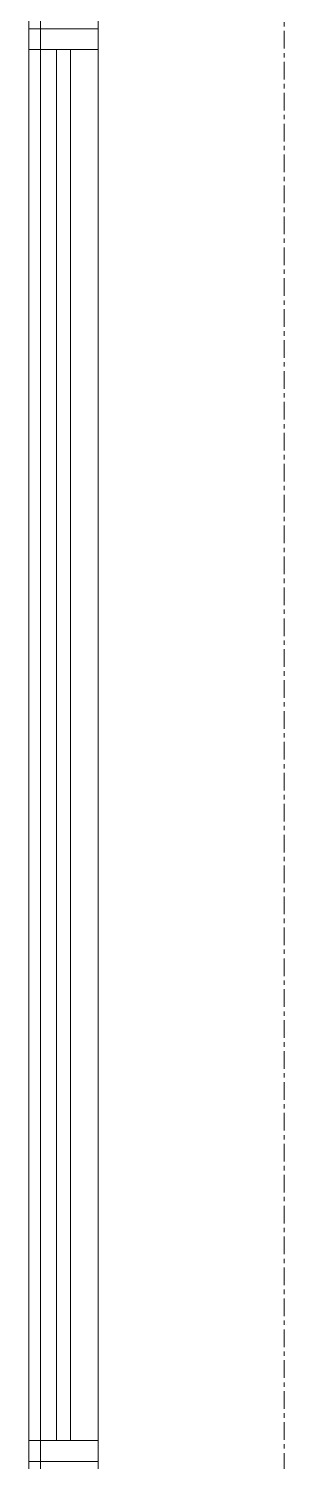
# Model space of a CAD drawing. Header units: millimetres. Extents: x -21807 to 26525, y -2564 to 60640.
# Drawn here: x 3018 to 3201, y 53464 to 54494 of the extents above; entities that cross this region are included whole.
import ezdxf

# ---------------------------------------------------------------- set-up
doc = ezdxf.new("R2010")
doc.units = ezdxf.units.MM
doc.linetypes.add('Grid Line', pattern=[22.225, 12.7, -3.175, 3.175, -3.175])
for name, color, linetype, lineweight in [('A-DETL-THIN', 7, 'Continuous', 9), ('A-WALL', 7, 'Continuous', 9), ('S-GRID', 7, 'Continuous', 9)]:
    doc.layers.add(name, color=color, linetype=linetype, lineweight=lineweight)
doc.layers.add('A-GLAZ', color=7, linetype='Continuous', lineweight=9, true_color=0x00007f)

# ---------------------------------------------------------------- blocks, each defined once
blk = doc.blocks.new('AK_OViewTuongPanel - 1000x1200-V6-MẶT BẰNG PHÂN VÙNG ÁP SUẤT')
at = {"layer": 'A-GLAZ', "color": 7, "lineweight": 13, "true_color": 0xececf5}
for p, q in [((-515, 25), (-500, 25)), ((-500, 25), (-500, 16.4)), ((500, 25), (515, 25)), ((500, 16.4), (500, 25)), ((-515, -25), (-515, 16.4)), ((515, 16.4), (515, -25)), ((-500, -5), (-500, 5)), ((-500, 5), (-500, -5)), ((500, 5), (500, -5)), ((500, -5), (500, 5))]:
    blk.add_line(p, q, dxfattribs=at)
at = {"layer": 'A-GLAZ', "color": 7, "lineweight": 13, "true_color": 0xf3f3f9}
for p, q in [((-515, 16.4), (-515, 25)), ((515, 25), (515, 16.4))]:
    blk.add_line(p, q, dxfattribs=at)
at = {"layer": 'A-GLAZ', "color": 254, "lineweight": 13, "true_color": 0xcccce5}
for p, q in [((-515, 25), (-515, 16.4)), ((-500, 25), (-515, 25)), ((500, 25), (-500, 25)), ((-500, 16.4), (-500, 25)), ((515, 25), (500, 25)), ((500, 25), (500, 16.4)), ((515, 16.4), (515, 25)), ((-500, 5), (500, 5)), ((500, -5), (-500, -5)), ((500, -25), (-500, -25))]:
    blk.add_line(p, q, dxfattribs=at)
at = {"layer": 'A-GLAZ', "color": 254, "lineweight": 13, "true_color": 0xe0e0ef}
for p, q in [((-500, 25), (500, 25)), ((-500, 16.4), (-500, 5)), ((500, 5), (500, 16.4)), ((-500, -5), (-500, -25)), ((500, -25), (500, -5)), ((-500, -25), (-515, -25)), ((515, -25), (500, -25))]:
    blk.add_line(p, q, dxfattribs=at)
at = {"layer": 'A-GLAZ', "color": 9, "lineweight": 13, "true_color": 0xaaaad4}
for p, q in [((-515, 16.4), (-515, -25)), ((-500, -25), (-500, 16.4)), ((500, 16.4), (500, -25)), ((515, -25), (515, 16.4)), ((500, 5), (-500, 5)), ((-500, 5), (-500, -5)), ((500, -5), (500, 5)), ((-500, -5), (500, -5)), ((-515, -25), (-500, -25)), ((-500, -25), (500, -25)), ((500, -25), (515, -25))]:
    blk.add_line(p, q, dxfattribs=at)
blk = doc.blocks.new('AK-SGS-M3-A_rvt-1-MẶT BẰNG PHÂN VÙNG ÁP SUẤT')
at = {"layer": 'A-WALL', "color": 254, "lineweight": 13, "true_color": 0xcccccc}
for p, q in [((3017.8, 58116.9), (3017.8, 54494.4)), ((3067.8, 54479.4), (3067.8, 53479.4)), ((3017.8, 53464.4), (3017.8, 53216.9)), ((3067.8, 53166.9), (3067.8, 53464.4))]:
    blk.add_line(p, q, dxfattribs=at)
at = {"layer": 'A-WALL', "color": 253, "lineweight": 13, "true_color": 0xaaaaaa}
for p, q in [((3067.8, 54494.4), (3067.8, 55541.9)), ((3067.8, 52656.9), (3067.8, 53464.4))]:
    blk.add_line(p, q, dxfattribs=at)
at = {"layer": 'A-WALL', "color": 7, "lineweight": 13, "true_color": 0xececec}
for p, q in [((3017.8, 54494.4), (3026.4, 54494.4)), ((3017.8, 54479.4), (3017.8, 54494.4)), ((3026.4, 54494.4), (3067.8, 54494.4)), ((3067.8, 54479.4), (3067.8, 54494.4)), ((3017.8, 54479.4), (3017.8, 53479.4)), ((3017.8, 53464.4), (3017.8, 53479.4)), ((3067.8, 53464.4), (3067.8, 53479.4)), ((3026.4, 53464.4), (3017.8, 53464.4)), ((3067.8, 53464.4), (3026.4, 53464.4))]:
    blk.add_line(p, q, dxfattribs=at)
at = {"layer": 'A-WALL', "color": 7, "lineweight": 13, "true_color": 0xf3f3f3}
for p, q in [((3017.8, 54494.4), (3017.8, 54479.4)), ((3017.8, 54494.4), (3026.4, 54494.4)), ((3017.8, 53479.4), (3017.8, 53464.4)), ((3026.4, 53464.4), (3017.8, 53464.4))]:
    blk.add_line(p, q, dxfattribs=at)
at = {"layer": 'A-WALL', "color": 254, "lineweight": 13, "true_color": 0xe0e0e0}
for p, q in [((3026.4, 54494.4), (3067.8, 54494.4)), ((3067.8, 54494.4), (3067.8, 54479.4)), ((3017.8, 53479.4), (3017.8, 54479.4)), ((3067.8, 53479.4), (3067.8, 54479.4)), ((3067.8, 53479.4), (3067.8, 53464.4)), ((3017.8, 53464.4), (3017.8, 53216.9)), ((3067.8, 53464.4), (3026.4, 53464.4))]:
    blk.add_line(p, q, dxfattribs=at)
at = {"layer": 'A-GLAZ', "color": 9, "lineweight": 13, "true_color": 0xaaaad4, "rotation": 89.99999999999993}
blk.add_blockref('AK_OViewTuongPanel - 1000x1200-V6-MẶT BẰNG PHÂN VÙNG ÁP SUẤT', (3042.8, 53979.4), dxfattribs=at)

msp = doc.modelspace()

# ---------------------------------------------------------------- linework, layer by layer
at = {"layer": 'A-DETL-THIN'}
msp.add_line((3026.4, 47541.9), (3026.4, 58141.9), dxfattribs=at)
at = {"layer": 'S-GRID', "linetype": 'Grid Line'}
msp.add_line((3201.4, 43567.6), (3201.4, 59870.5), dxfattribs=at)

# ---------------------------------------------------------------- block references
at = {"lineweight": 5}
msp.add_blockref('AK-SGS-M3-A_rvt-1-MẶT BẰNG PHÂN VÙNG ÁP SUẤT', (0, 0), dxfattribs=at)

doc.saveas('drawing.dxf')
